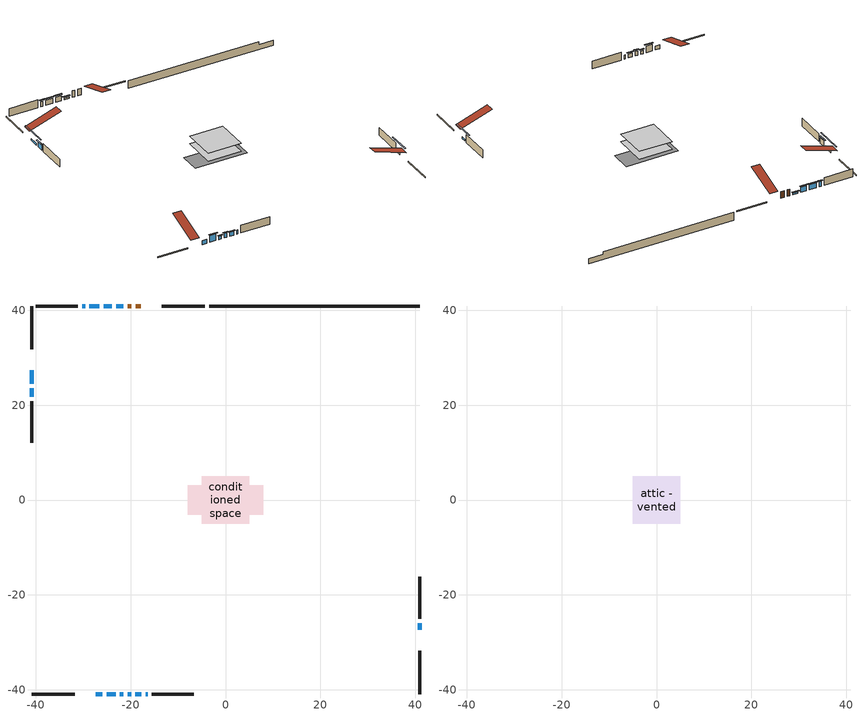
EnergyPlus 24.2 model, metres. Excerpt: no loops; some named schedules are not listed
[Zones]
conditioned space
 floor adiabatic (AdiabaticFloorConstruction): -5,-5 -5,5 5,5 5,-5 z0.85
 floor foundation (Slab1 construction): -7.96,-3.13 -7.96,3.13 7.96,3.13 7.96,-3.13 z-1.59
 wall outside (RimJoist1 construction): -4.39,40.91 -13.49,40.91 / -40.91,-40.91 -31.82,-40.91 / -40.91,40.91 -40.91,31.82 / 40.91,-40.91 40.91,-31.82 z0.85:1.15
 wall outside (AdiabaticWallConstruction 1): -17.91,40.91 -18.96,40.91 / -19.89,40.91 -20.62,40.91 z0.85:2.88
 wall outside (AdiabaticWallConstruction): -27.4,-40.91 -25.95,-40.91 / -18.99,-40.91 -17.77,-40.91 / -16.84,-40.91 -16.45,-40.91 z0.85:2.07; -25.02,-40.91 -23.19,-40.91 z0.85:2.93; -22.27,-40.91 -21.55,-40.91 z0.85:1.87; -20.63,-40.91 -19.91,-40.91 z0.85:2.27; 40.91,-27.4 40.91,-25.97 / -40.91,27.4 -40.91,24.55 z0.85:1.46; -21.54,40.91 -23.07,40.91 z0.85:1.36; -24,40.91 -25.73,40.91 / -26.66,40.91 -28.69,40.91 / -29.62,40.91 -30.23,40.91 / -40.91,23.62 -40.91,21.79 z0.85:2.48
 wall outside (Wall1 construction): -31.16,40.91 -39.99,40.91 / -15.52,-40.91 -6.69,-40.91 / -40.91,20.86 -40.91,12.03 / 40.91,-25.04 40.91,-16.22 z0.85:3.29
 wall foundation (FoundationWall1 construction): -3.47,40.91,-1.59 -3.47,40.91,0.85 36.48,40.91,0.85 36.48,40.91,-0.07 40.91,40.91,-0.07 40.91,40.91,-1.59
 window (WindowConstruction 9): -27.4,-40.91 -25.95,-40.91 z0.85:2.07
 window (WindowConstruction 5): -25.02,-40.91 -23.19,-40.91 z0.85:2.93
 window (WindowConstruction 6): -22.26,-40.91 -21.55,-40.91 z0.85:1.86
 window (WindowConstruction 7): -20.62,-40.91 -19.91,-40.91 z0.85:2.27
 window (WindowConstruction 8): -18.99,-40.91 -17.77,-40.91 z0.85:2.07
 window (WindowConstruction 12): -16.84,-40.91 -16.45,-40.91 z0.85:2.07
 window (WindowConstruction 10): 40.91,-27.4 40.91,-25.97 z0.85:1.46
 window (WindowConstruction 11): -40.91,27.4 -40.91,24.55 z0.85:1.46
 window (WindowConstruction): -21.54,40.91 -23.07,40.91 z0.85:1.36
 window (WindowConstruction 1): -24,40.91 -25.73,40.91 z0.85:2.47
 window (WindowConstruction 2): -26.66,40.91 -28.69,40.91 z0.85:2.47
 window (WindowConstruction 3): -29.62,40.91 -30.23,40.91 z0.85:2.47
 window (WindowConstruction 4): -40.91,23.62 -40.91,21.79 z0.85:2.47
 door (Door): -17.91,40.91 -18.96,40.91 z0.85:2.88
 door (Door 1): -19.89,40.91 -20.61,40.91 z0.85:2.88
 ceiling adiabatic (AdiabaticFloorConstruction): 5,-5 5,5 -5,5 -5,-5 z0.85
attic - vented
 floor to conditioned space (Floor1 construction Reversed): -4.99,-4.99 -4.99,4.99 4.99,4.99 4.99,-4.99 z3.29
 roof outside (Roof1 construction): -16.98,40.91,3.29 -16.98,31.19,6.53 -14.42,31.19,6.53 -14.42,40.91,3.29; -28.32,-40.91,3.29 -28.32,-31.19,6.53 -30.89,-31.19,6.53 -30.89,-40.91,3.29; -40.91,28.32,3.29 -31.19,28.32,6.53 -31.19,30.89,6.53 -40.91,30.89,3.29; 40.91,-28.32,3.29 31.19,-28.32,6.53 31.19,-30.89,6.53 40.91,-30.89,3.29
shading: -22.82,-40.91 -25.39,-40.91 -25.39,-41.21 -22.82,-41.21 z3.3; -21.18,-40.91 -22.63,-40.91 -22.63,-41.21 -21.18,-41.21 z2.23; -19.55,-40.91 -20.99,-40.91 -20.99,-41.21 -19.55,-41.21 z2.64; -17.4,-40.91 -19.35,-40.91 -19.35,-41.21 -17.4,-41.21 z2.44; 40.91,-23.35 40.91,-30.02 41.21,-30.02 41.21,-23.35 z4.08; -40.91,21.93 -40.91,30.02 -41.21,30.02 -41.21,21.93 z4.08; -23.44,40.91 -21.17,40.91 -21.17,41.21 -23.44,41.21 z1.73; -26.1,40.91 -23.63,40.91 -23.63,41.21 -26.1,41.21 z2.84; -29.06,40.91 -26.29,40.91 -26.29,41.21 -29.06,41.21 z2.84; -30.6,40.91 -29.25,40.91 -29.25,41.21 -30.6,41.21 z2.84; -40.91,21.42 -40.91,23.99 -41.21,23.99 -41.21,21.42 z2.84
[Building]
Building 1: Terrain=Suburbs
[Site:Location]
Quebec Intl AP_QC: Latitude {deg}=46.8; Longitude {deg}=-71.38; Time Zone {hr}=-5; Elevation {m}=74; Keep Site Location Information=Yes
[Site:GroundTemperature:Shallow]
0.0108218, -2.24938, -2.43038, -1.3578, 2.94801, 7.23376, 10.9493, 13.303, 13.5029, 11.5886, 7.96783, 3.81355
[Site:WaterMainsTemperature]
Calculation Method=Schedule; Temperature Schedule=mains temperature schedule
[Material] Roughness=Rough; Thermal Absorptance=0.9
Name | Thickness {m} | Conductivity {W/m-K} | Density {kg/m3} | Specific Heat {J/kg-K} | Solar Absorptance | Visible Absorptance
asphalt or fiberglass shingles | 0.00635 | 0.162714 | 1121.4 | 1465.45 | 0.4 | 0.4
ceiling loosefill ins | 0.338667 | 0.0480833 | 16.02 | 1046.75 | 0.7 | 0.7
ceiling stud and cavity | 0.1397 | 0.619807 | 65.682 | 1177.47 | 0.7 | 0.7
concrete 4.0 in. | 0.1016 | 1.803125 | 2242.8 | 837.4 | 0.7 | 0.7
concrete 8.0 in. | 0.2032 | 1.803125 | 2242.8 | 837.4 | 0.7 | 0.7
door material | 0.04445 | 0.0451087 | 512.64 | 1214.23 | 0.7 | 0.7
exterior vertical ins | 0.0633812 | 0.029427 | 32.04 | 1214.23 | 0.7 | 0.7
floor covering | 0.0127 | 0.0433444 | 54.468 | 1339.84 | 0.6 | 0.6
floor rigid ins; wall rigid ins 1 | 0.512978 | 0.029427 | 32.04 | 1214.23 | 0.7 | 0.7
floor stud and cavity | 0.1397 | 1.75129 | 37.0049 | 1207.88 | 0.7 | 0.7
furniture material conditioned space 1 | 0.1524 | 0.115458 | 640.8 | 1214.23 | 0.6 | 0.6
gypsum board | 0.0127 | 0.160291 | 801 | 837.4 | 0.6 | 0.6
gypsum board 1 | 0.0127 | 0.160291 | 801 | 837.4 | 0.7 | 0.7
osb sheathing 0.5 in. | 0.0127 | 0.115458 | 512.64 | 1214.23 | 0.7 | 0.7
osb sheathing 0.75 in. | 0.01905 | 0.115458 | 512.64 | 1214.23 | 0.7 | 0.7
osb sheathing 2.0 in. | 0.0508 | 0.115458 | 512.64 | 1214.23 | 0.7 | 0.7
rim joist rigid ins; wall rigid ins | 0.051816 | 0.029427 | 32.04 | 1214.23 | 0.7 | 0.7
rim joist stud and cavity | 0.0508 | 0.028103 | 125.044 | 1163.47 | 0.6 | 0.6
wall stud and cavity | 0.1397 | 0.233353 | 139.0536 | 1170.24 | 0.7 | 0.7
wall stud and cavity 1 | 0.0889 | 0.380278 | 52.3479 | 1209.89 | 0.7 | 0.7
wall stud and cavity 2 | 0.0889 | 0.391764 | 83.0341 | 1211.67 | 0.7 | 0.7
wood siding | 0.0254 | 0.102417 | 544.68 | 1172.36 | 0.4 | 0.4
wood siding 1; wood siding 2; wood siding 3 | 0.0254 | 0.102417 | 544.68 | 1172.36 | 0.7 | 0.7
[WindowMaterial:SimpleGlazingSystem]
Name | U-Factor {W/m2-K} | Solar Heat Gain Coefficient
WindowMaterial | 3.034891 | 0.41
WindowMaterial 1 | 2.90486 | 0.64
WindowMaterial 10 | 2.992306 | 0.59
WindowMaterial 2 | 2.89919 | 0.65
WindowMaterial 3 | 2.97981 | 0.54
WindowMaterial 4 | 2.97414 | 0.6
WindowMaterial 5 | 2.97868 | 0.54
WindowMaterial 6 | 2.96619 | 0.56
WindowMaterial 7 | 2.93496 | 0.6
WindowMaterial 8 | 2.97414 | 0.62
WindowMaterial 9 | 3.00991 | 0.51
[Construction]
AdiabaticFloorConstruction: floor stud and cavity, floor rigid ins, osb sheathing 0.75 in., floor covering
AdiabaticWallConstruction: wood siding 2, wall rigid ins 1, wall stud and cavity 1, gypsum board
AdiabaticWallConstruction 1: wood siding 3, wall rigid ins 1, wall stud and cavity 1, gypsum board
Door; Door 1: door material
Floor1 construction Reversed: gypsum board, ceiling stud and cavity, ceiling loosefill ins
FoundationWall1 construction: concrete 8.0 in., gypsum board 1
furniture construction conditioned space 1: furniture material conditioned space 1
PartitionWallConstruction: gypsum board, wall stud and cavity 2, gypsum board
RimJoist1 construction: wood siding 1, rim joist rigid ins, osb sheathing 2.0 in., rim joist stud and cavity
Roof1 construction: asphalt or fiberglass shingles
Slab1 construction: concrete 4.0 in.
Wall1 construction: wood siding, wall rigid ins, osb sheathing 0.5 in., wall stud and cavity, gypsum board
WindowConstruction: WindowMaterial
WindowConstruction 1: WindowMaterial 1
WindowConstruction 10; WindowConstruction 11: WindowMaterial 9
WindowConstruction 12: WindowMaterial 10
WindowConstruction 2: WindowMaterial 2
WindowConstruction 3; WindowConstruction 4: WindowMaterial 3
WindowConstruction 5: WindowMaterial 4
WindowConstruction 6: WindowMaterial 5
WindowConstruction 7: WindowMaterial 6
WindowConstruction 8: WindowMaterial 7
WindowConstruction 9: WindowMaterial 8
[Zone] Multiplier=1; Part of Total Floor Area=Yes
Name | Volume {m3}
attic - vented | 52.515
conditioned space | 511.7
[Space]
Name | Zone | Volume {m3}
attic - vented 1 | attic - vented | 52.515
conditioned space 1 | conditioned space | 511.7
[ZoneInfiltration:EffectiveLeakageArea]
infil attic - vented 1: Zone or Space=attic - vented 1; Schedule=Always On Discrete; Effective Air Leakage Area {cm2}=3683.45; Stack Coefficient=0.000225497; Wind Coefficient=1.01459e-05
[ZoneMixing]
whole house fan mix: Zone or Space=attic - vented; Schedule=Always On Continuous; Design Flow Rate Calculation Method=Flow/Zone; Design Flow Rate {m3/s}=0; Source Zone or Space=conditioned space
[SurfaceProperty:ExposedFoundationPerimeter]
Slab1: Exposed Perimeter Calculation Method=TotalExposedPerimeter; Total Exposed Perimeter {m}=44.38
[InternalMass] Zone or ZoneList=conditioned space; Space or SpaceList=conditioned space 1
Name | Construction | Surface Area {m2}
furniture mass conditioned space 1 | furniture construction conditioned space 1 | 79.8401
partition wall mass | PartitionWallConstruction | 199.6
[Lights]
interior lighting: Zone or ZoneList or Space or SpaceList=conditioned space 1; Schedule=interior lighting schedule; Design Level Calculation Method=LightingLevel; Lighting Level {W}=343.2; Return Air Fraction=0; Fraction Radiant=0.6; Fraction Visible=0.2; Fraction Replaceable=1
[People]
occupants: Zone or ZoneList or Space or SpaceList=conditioned space 1; Number of People Schedule=occupants schedule; Number of People Calculation Method=People; Number of People=3; Fraction Radiant=0.314171; Sensible Heat Fraction=0.56303; Activity Level Schedule=occupants activity schedule; Carbon Dioxide Generation Rate {m3/s-W}=0; Enable ASHRAE 55 Comfort Warnings=No; Mean Radiant Temperature Calculation Type=EnclosureAveraged
[ElectricEquipment] Zone or ZoneList or Space or SpaceList=conditioned space 1; Design Level Calculation Method=EquipmentLevel
Name | Schedule | Design Level {W} | Fraction Latent | Fraction Radiant | Fraction Lost
clothes dryer | clothes dryer schedule | 140.772 | 0.015 | 0.081 | 0.85
clothes washer | clothes washer schedule | 32.1985 | 0.03 | 0.162 | 0.7
cooking range | cooking range schedule | 215.147 | 0.08 | 0.432 | 0.2
dishwasher | dishwasher schedule | 66.8632 | 0.3 | 0.18 | 0.4
fridge | fridge schedule | 72.9452 | 0 | 0.6 | 0
mech vent house fan | mech vent house fan schedule | 19.9167 | 0 | 0 | 0.5
mech vent house fan cfis | mech vent house fan cfis schedule | 0 | 0 | 0 | 0
mech vent range fan 0 | mech vent range fan 0 schedule | 57 | 0 | 0 | 1
misc plug loads | misc plug loads schedule | 494.7 | 0.045 | 0.513 | 0.1
whole house fan | Always On Discrete | 0 | 0 | 0 | 1
[OtherEquipment] Zone or ZoneList or Space or SpaceList=conditioned space 1; Design Level Calculation Method=EquipmentLevel
Name | Fuel Type | Schedule | Design Level {W} | Fraction Latent | Fraction Radiant | Fraction Lost
clothes dryer 1 | Electricity | clothes dryer schedule | 0 | 0.015 | 0.081 | 0.85
cooking range 1 | Electricity | cooking range schedule | 0 | 0.08 | 0.432 | 0.2
general water use latent | None | general water use schedule | 62.594 | 1 | 0 | 0
general water use sensible | None | general water use schedule | -61.6891 | 0 | 0.6 | 0
mech vent house fan latent load | None | Always On Discrete | 0 | 1 | 0 | 0
mech vent house fan sensible load | None | Always On Discrete | 0 | 0 | 0 | 0
water heater energy adjustment1 | Electricity | Always On Discrete | 0.01 | 0 | 0 | 1
[ZoneInfiltration:DesignFlowRate] Zone or ZoneList or Space or SpaceList=conditioned space 1; Schedule=Always On Discrete; Design Flow Rate Calculation Method=Flow/Zone; Design Flow Rate {m3/s}=0
infil flow; natural vent flow; whole house fan flow
[ZoneControl:Thermostat]
conditioned space Thermostat: Zone or ZoneList=conditioned space; Control Type Schedule=conditioned space Thermostat Schedule; Control 1=conditioned space temperature setpoint; Temperature Difference Between Cutout And Setpoint {deltaC}=0
[ZoneHVAC:Baseboard:Convective:Electric]
electric baseboard: Availability Schedule=Always On Discrete; Heating Design Capacity {W}=8452.17; Efficiency=1
[AirLoopHVAC:UnitarySystem]
unit heater unitary system: Control Type=Load; Controlling Zone or Thermostat Location=conditioned space; Dehumidification Control Type=None; Availability Schedule=Always On Discrete; Supply Fan=unit heater supply fan; Fan Placement=BlowThrough; Supply Air Fan Operating Mode Schedule=unit heater auto fan schedule; Heating Coil=unit heater htg coil; DX Heating Coil Sizing Ratio=1; Use DOAS DX Cooling Coil=No; Minimum Supply Air Temperature {C}=2; Latent Load Control=SensibleOnlyLoadControl; Cooling Supply Air Flow Rate Method=None; Heating Supply Air Flow Rate Method=SupplyAirFlowRate; Heating Supply Air Flow Rate {m3/s}=0.00141584; No Load Supply Air Flow Rate Method=SupplyAirFlowRate; No Load Supply Air Flow Rate {m3/s}=0; No Load Supply Air Flow Rate Control Set To Low Speed=Yes; Maximum Supply Air Temperature {C}=48.8889; Maximum Outdoor Dry-Bulb Temperature for Supplemental Heater Operation {C}=21; Ancillary On-Cycle Electric Power {W}=0; Ancillary Off-Cycle Electric Power {W}=0
[Fan:SystemModel]
unit heater supply fan: Availability Schedule=Always On Discrete; Design Maximum Air Flow Rate {m3/s}=0.00141584; Speed Control Method=Discrete; Electric Power Minimum Flow Rate Fraction=0.2; Design Pressure Rise {Pa}=500; Motor Efficiency=1; Motor In Air Stream Fraction=1; Design Electric Power Consumption {W}=Autosize; Design Power Sizing Method=PowerPerFlow; Electric Power Per Unit Flow Rate {W/(m3/s)}=28251.7; Electric Power Per Unit Flow Rate Per Unit Pressure {W/((m3/s)-Pa)}=1.66667; Fan Total Efficiency=0.7; Motor Loss Radiative Fraction=0; Number of Speeds=1; Speed Flow Fraction 1=1; Speed Electric Power Fraction 1=1
[Coil:Heating:Fuel]
unit heater htg coil: Availability Schedule=Always On Discrete; Fuel Type=OtherFuel1; Burner Efficiency=0.3; Nominal Capacity {W}=0.293071; On Cycle Parasitic Electric Load {W}=0; Off Cycle Parasitic Fuel Load {W}=0
[Zone equipment]
conditioned space: electric baseboard, unit heater unitary system
[Foundation:Kiva]
Foundation Kiva 1: Initial Indoor Air Temperature {C}=18; Wall Height Above Grade {m}=0.849996; Wall Depth Below Slab {m}=0.2032; Custom Block Material Name 1=exterior vertical ins; Custom Block Depth 1 {m}=2.43998; Custom Block X Position 1 {m}=0.2159; Custom Block Z Position 1 {m}=0
[Foundation:Kiva:Settings]
Soil Conductivity {W/m-K}=0.849921; Soil Density {kg/m3}=1842.3; Soil Specific Heat {J/kg-K}=418.7; Ground Solar Absorptivity=0.9; Ground Thermal Absorptivity=0.9; Ground Surface Roughness {m}=0.03; Far-Field Width {m}=40; Deep-Ground Boundary Condition=ZeroFlux; Deep-Ground Depth {m}=40; Minimum Cell Dimension {m}=0.2; Maximum Cell Growth Coefficient=3; Simulation Timestep=Timestep
[Exterior:Lights]
exterior lighting: Schedule=exterior lighting schedule; Design Level {W}=75.6
[EnergyManagementSystem:GlobalVariable]
infil_program_Qfan
infil_program_Qinf
natural_vent_program_Qnv
natural_vent_program_Qwhf
[EnergyManagementSystem:Sensor]
Name | Output:Variable or Output:Meter Index Key | Output:Variable or Output:Meter
airflow_gain | infil flow | Infiltration Sensible Heat Gain Energy
airflow_gain_1 | natural vent flow | Infiltration Sensible Heat Gain Energy
airflow_gain_2 | whole house fan flow | Infiltration Sensible Heat Gain Energy
airflow_loss | infil flow | Infiltration Sensible Heat Loss Energy
airflow_loss_1 | natural vent flow | Infiltration Sensible Heat Loss Energy
airflow_loss_2 | whole house fan flow | Infiltration Sensible Heat Loss Energy
clg_load_cond |  | Cooling:EnergyTransfer:Zone:CONDITIONED SPACE
clg_sp_s; clg_sp_s_1 | cooling setpoint | Schedule Value
clothes_dryer_exhaust_0_sch_s | clothes dryer exhaust 0 schedule | Schedule Value
conditioned_space_clg_unmet_s | conditioned space | Zone Cooling Setpoint Not Met Time
conditioned_space_htg_unmet_s | conditioned space | Zone Heating Setpoint Not Met Time
cool_season | cooling season schedule | Schedule Value
fridge_tin_s | conditioned space | Zone Mean Air Temperature
htg_load_cond |  | Heating:EnergyTransfer:Zone:CONDITIONED SPACE
htg_sp_s; htg_sp_s_1 | heating setpoint | Schedule Value
ig_ee_conv | clothes dryer | Electric Equipment Convective Heating Energy
ig_ee_conv_2 | cooking range | Electric Equipment Convective Heating Energy
ig_ee_conv_4 | fridge | Electric Equipment Convective Heating Energy
ig_ee_conv_5 | misc plug loads | Electric Equipment Convective Heating Energy
ig_ee_conv_6 | whole house fan | Electric Equipment Convective Heating Energy
ig_ee_rad | clothes dryer | Electric Equipment Radiant Heating Energy
ig_ee_rad_2 | cooking range | Electric Equipment Radiant Heating Energy
ig_ee_rad_4 | fridge | Electric Equipment Radiant Heating Energy
ig_ee_rad_5 | misc plug loads | Electric Equipment Radiant Heating Energy
ig_ee_rad_6 | whole house fan | Electric Equipment Radiant Heating Energy
ig_lgt_conv | interior lighting | Lights Convective Heating Energy
ig_lgt_rad | interior lighting | Lights Radiant Heating Energy
ig_lgt_vis | interior lighting | Lights Visible Radiation Heating Energy
ig_oe_conv | clothes dryer 1 | Other Equipment Convective Heating Energy
ig_oe_conv_1 | cooking range 1 | Other Equipment Convective Heating Energy
ig_oe_conv_2 | general water use latent | Other Equipment Convective Heating Energy
ig_oe_conv_3 | general water use sensible | Other Equipment Convective Heating Energy
ig_oe_conv_4 | water heater energy adjustment1 | Other Equipment Convective Heating Energy
ig_oe_rad | clothes dryer 1 | Other Equipment Radiant Heating Energy
ig_oe_rad_1 | cooking range 1 | Other Equipment Radiant Heating Energy
ig_oe_rad_2 | general water use latent | Other Equipment Radiant Heating Energy
ig_oe_rad_3 | general water use sensible | Other Equipment Radiant Heating Energy
ig_oe_rad_4 | water heater energy adjustment1 | Other Equipment Radiant Heating Energy
ig_ppl_conv | occupants | People Convective Heating Energy
ig_ppl_rad | occupants | People Radiant Heating Energy
im_conv | furniture mass conditioned space 1 | Surface Inside Face Convection Heat Gain Energy
im_conv_1 | partition wall mass | Surface Inside Face Convection Heat Gain Energy
im_ig | furniture mass conditioned space 1 | Surface Inside Face Internal Gains Radiation Heat Gain Energy
im_ig_1 | partition wall mass | Surface Inside Face Internal Gains Radiation Heat Gain Energy
im_lgt | furniture mass conditioned space 1 | Surface Inside Face Lights Radiation Heat Gain Energy
im_lgt_1 | partition wall mass | Surface Inside Face Lights Radiation Heat Gain Energy
im_sol | furniture mass conditioned space 1 | Surface Inside Face Solar Radiation Heat Gain Energy
im_sol_1 | partition wall mass | Surface Inside Face Solar Radiation Heat Gain Energy
im_surf | furniture mass conditioned space 1 | Surface Inside Face Net Surface Thermal Radiation Heat Gain Energy
im_surf_1 | partition wall mass | Surface Inside Face Net Surface Thermal Radiation Heat Gain Energy
mech_vent_range_fan_0_sch_s | mech vent range fan 0 schedule | Schedule Value
mv_conv | mech vent house fan | Electric Equipment Convective Heating Energy
mv_conv_1 | mech vent house fan cfis | Electric Equipment Convective Heating Energy
mv_conv_2 | mech vent range fan 0 | Electric Equipment Convective Heating Energy
mv_conv_3 | mech vent house fan latent load | Other Equipment Convective Heating Energy
mv_conv_4 | mech vent house fan sensible load | Other Equipment Convective Heating Energy
mv_rad | mech vent house fan | Electric Equipment Radiant Heating Energy
mv_rad_1 | mech vent house fan cfis | Electric Equipment Radiant Heating Energy
mv_rad_2 | mech vent range fan 0 | Electric Equipment Radiant Heating Energy
mv_rad_3 | mech vent house fan latent load | Other Equipment Radiant Heating Energy
mv_rad_4 | mech vent house fan sensible load | Other Equipment Radiant Heating Energy
natural_vent_s | natural vent schedule | Schedule Value
out_pb_s |  | Site Outdoor Air Barometric Pressure
out_wt_s |  | Site Outdoor Air Humidity Ratio
site_vw_s |  | Site Wind Speed
ss_back_out | Window1 | Surface Window Shortwave from Zone Back Out Window Heat Transfer Rate
ss_back_out_1 | Window12 | Surface Window Shortwave from Zone Back Out Window Heat Transfer Rate
ss_back_out_10 | Window7 | Surface Window Shortwave from Zone Back Out Window Heat Transfer Rate
ss_back_out_11 | Window8 | Surface Window Shortwave from Zone Back Out Window Heat Transfer Rate
ss_back_out_12 | Window9 | Surface Window Shortwave from Zone Back Out Window Heat Transfer Rate
ss_back_out_2 | Window13 | Surface Window Shortwave from Zone Back Out Window Heat Transfer Rate
ss_back_out_3 | Window14 | Surface Window Shortwave from Zone Back Out Window Heat Transfer Rate
ss_back_out_4 | Window15 | Surface Window Shortwave from Zone Back Out Window Heat Transfer Rate
ss_back_out_5 | Window16 | Surface Window Shortwave from Zone Back Out Window Heat Transfer Rate
ss_back_out_6 | Window17 | Surface Window Shortwave from Zone Back Out Window Heat Transfer Rate
ss_back_out_7 | Window18 | Surface Window Shortwave from Zone Back Out Window Heat Transfer Rate
ss_back_out_8 | Window3 | Surface Window Shortwave from Zone Back Out Window Heat Transfer Rate
ss_back_out_9 | Window6 | Surface Window Shortwave from Zone Back Out Window Heat Transfer Rate
ss_conv | Door1 | Surface Inside Face Convection Heat Gain Energy
ss_conv_1 | Door2 | Surface Inside Face Convection Heat Gain Energy
ss_conv_10 | Window3 | Surface Inside Face Convection Heat Gain Energy
ss_conv_11 | Window6 | Surface Inside Face Convection Heat Gain Energy
ss_conv_12 | Window7 | Surface Inside Face Convection Heat Gain Energy
ss_conv_13 | Window8 | Surface Inside Face Convection Heat Gain Energy
ss_conv_14 | Window9 | Surface Inside Face Convection Heat Gain Energy
ss_conv_2 | Window1 | Surface Inside Face Convection Heat Gain Energy
ss_conv_3 | Window12 | Surface Inside Face Convection Heat Gain Energy
ss_conv_4 | Window13 | Surface Inside Face Convection Heat Gain Energy
ss_conv_5 | Window14 | Surface Inside Face Convection Heat Gain Energy
ss_conv_6 | Window15 | Surface Inside Face Convection Heat Gain Energy
ss_conv_7 | Window16 | Surface Inside Face Convection Heat Gain Energy
ss_conv_8 | Window17 | Surface Inside Face Convection Heat Gain Energy
ss_conv_9 | Window18 | Surface Inside Face Convection Heat Gain Energy
ss_ig | Door1 | Surface Inside Face Internal Gains Radiation Heat Gain Energy
ss_ig_1 | Door2 | Surface Inside Face Internal Gains Radiation Heat Gain Energy
ss_ig_10 | Window3 | Surface Inside Face Internal Gains Radiation Heat Gain Energy
ss_ig_11 | Window6 | Surface Inside Face Internal Gains Radiation Heat Gain Energy
ss_ig_12 | Window7 | Surface Inside Face Internal Gains Radiation Heat Gain Energy
ss_ig_13 | Window8 | Surface Inside Face Internal Gains Radiation Heat Gain Energy
ss_ig_14 | Window9 | Surface Inside Face Internal Gains Radiation Heat Gain Energy
ss_ig_2 | Window1 | Surface Inside Face Internal Gains Radiation Heat Gain Energy
ss_ig_3 | Window12 | Surface Inside Face Internal Gains Radiation Heat Gain Energy
ss_ig_4 | Window13 | Surface Inside Face Internal Gains Radiation Heat Gain Energy
ss_ig_5 | Window14 | Surface Inside Face Internal Gains Radiation Heat Gain Energy
ss_ig_6 | Window15 | Surface Inside Face Internal Gains Radiation Heat Gain Energy
ss_ig_7 | Window16 | Surface Inside Face Internal Gains Radiation Heat Gain Energy
ss_ig_8 | Window17 | Surface Inside Face Internal Gains Radiation Heat Gain Energy
ss_ig_9 | Window18 | Surface Inside Face Internal Gains Radiation Heat Gain Energy
ss_lgt | Door1 | Surface Inside Face Lights Radiation Heat Gain Energy
ss_lgt_1 | Door2 | Surface Inside Face Lights Radiation Heat Gain Energy
ss_sol | Door1 | Surface Inside Face Solar Radiation Heat Gain Energy
ss_sol_1 | Door2 | Surface Inside Face Solar Radiation Heat Gain Energy
ss_surf | Door1 | Surface Inside Face Net Surface Thermal Radiation Heat Gain Energy
ss_surf_1 | Door2 | Surface Inside Face Net Surface Thermal Radiation Heat Gain Energy
ss_surf_10 | Window3 | Surface Inside Face Net Surface Thermal Radiation Heat Gain Energy
ss_surf_11 | Window6 | Surface Inside Face Net Surface Thermal Radiation Heat Gain Energy
ss_surf_12 | Window7 | Surface Inside Face Net Surface Thermal Radiation Heat Gain Energy
ss_surf_13 | Window8 | Surface Inside Face Net Surface Thermal Radiation Heat Gain Energy
ss_surf_14 | Window9 | Surface Inside Face Net Surface Thermal Radiation Heat Gain Energy
ss_surf_2 | Window1 | Surface Inside Face Net Surface Thermal Radiation Heat Gain Energy
ss_surf_3 | Window12 | Surface Inside Face Net Surface Thermal Radiation Heat Gain Energy
ss_surf_4 | Window13 | Surface Inside Face Net Surface Thermal Radiation Heat Gain Energy
ss_surf_5 | Window14 | Surface Inside Face Net Surface Thermal Radiation Heat Gain Energy
ss_surf_6 | Window15 | Surface Inside Face Net Surface Thermal Radiation Heat Gain Energy
ss_surf_7 | Window16 | Surface Inside Face Net Surface Thermal Radiation Heat Gain Energy
ss_surf_8 | Window17 | Surface Inside Face Net Surface Thermal Radiation Heat Gain Energy
